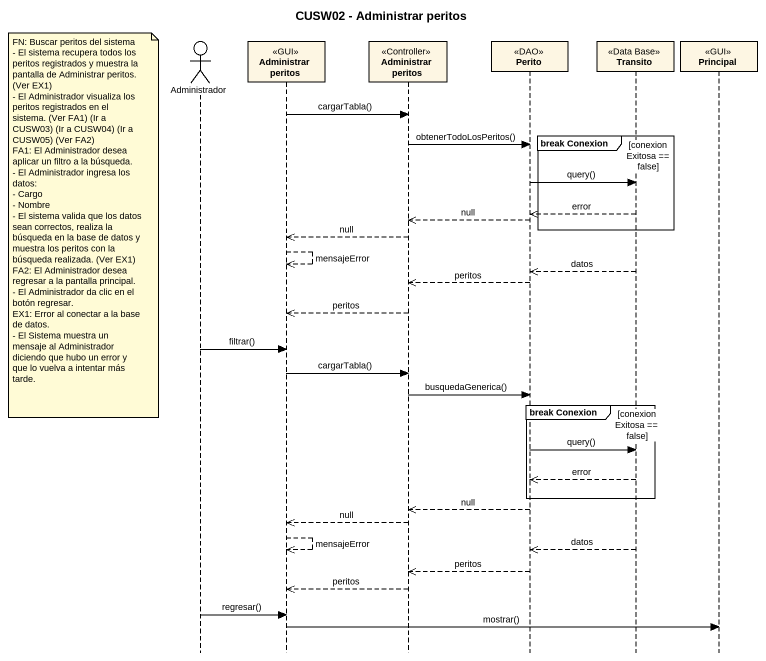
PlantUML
@startuml
title CUSW02 - Administrar peritos
hide footbox
actor Administrador
participant "Administrar peritos" as Administrar_peritos <<GUI>>
participant "Administrar peritos" as Administrar_peritos_2 <<Controller>>
participant Perito <<DAO>>
participant Transito <<Data Base>>
participant Principal <<GUI>>

Administrar_peritos -> Administrar_peritos_2 : cargarTabla()
group break Conexion [conexionExitosa == false]
  Administrar_peritos_2 -> Perito : obtenerTodoLosPeritos()
  Perito -> Transito : query()
  Transito -->> Perito : error
  Perito -->> Administrar_peritos_2 : null
  note left of Administrador
    FN: Buscar peritos del sistema
    - El sistema recupera todos los peritos registrados y muestra la pantalla de Administrar peritos. (Ver EX1)
    - El Administrador visualiza los peritos registrados en el sistema. (Ver FA1) (Ir a CUSW03) (Ir a CUSW04) (Ir a CUSW05) (Ver FA2)
    FA1: El Administrador desea aplicar un filtro a la búsqueda.
    - El Administrador ingresa los datos:
    - Cargo
    - Nombre
    - El sistema valida que los datos sean correctos, realiza la búsqueda en la base de datos y muestra los peritos con la búsqueda realizada. (Ver EX1)
    FA2: El Administrador desea regresar a la pantalla principal.
    - El Administrador da clic en el botón regresar.
    EX1: Error al conectar a la base de datos.
    - El Sistema muestra un mensaje al Administrador diciendo que hubo un error y que lo vuelva a intentar más tarde.
  end note
end
Administrar_peritos_2 -->> Administrar_peritos : null
Administrar_peritos -->> Administrar_peritos : mensajeError
Transito -->> Perito : datos
Perito -->> Administrar_peritos_2 : peritos
Administrar_peritos_2 -->> Administrar_peritos : peritos
Administrador -> Administrar_peritos : filtrar()
Administrar_peritos -> Administrar_peritos_2 : cargarTabla()
Administrar_peritos_2 -> Perito : busquedaGenerica()
group break Conexion [conexionExitosa == false]
  Perito -> Transito : query()
  Transito -->> Perito : error
end
Perito -->> Administrar_peritos_2 : null
Administrar_peritos_2 -->> Administrar_peritos : null
Administrar_peritos -->> Administrar_peritos : mensajeError
Transito -->> Perito : datos
Perito -->> Administrar_peritos_2 : peritos
Administrar_peritos_2 -->> Administrar_peritos : peritos
Administrador -> Administrar_peritos : regresar()
Administrar_peritos -> Principal : mostrar()
@enduml
